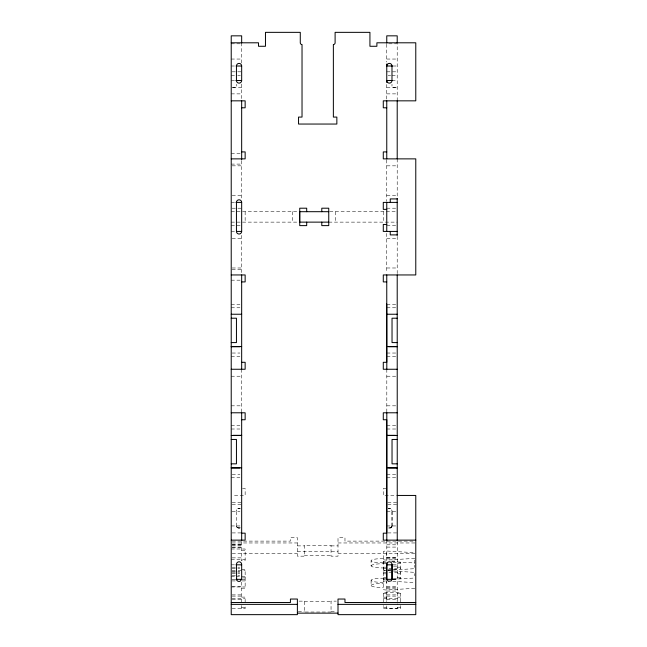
<?xml version="1.0" encoding="UTF-8"?>
<svg xmlns="http://www.w3.org/2000/svg" width="647" height="647" viewBox="0 0 647 647"><rect width="100%" height="100%" fill="white"/><g stroke="black" fill="none" stroke-linecap="round" stroke-linejoin="round"><path stroke-width="0.49" stroke-dasharray="3.23 2.43" d="M236.462 526.197L236.454 510.758M391.969 526.197L391.969 510.758M236.495 510.499L236.753 509.787M391.928 526.432L390.327 527.992L388.014 527.831L388.904 528.106M391.629 527.07L391.75 526.868A1.925 1.925 0 0 0 391.985 525.954L390.934 527.717M391.484 527.256L389.842 528.106M237.821 508.712L238.541 508.453M240.409 527.831L238.128 528.001L236.673 526.868A1.925 1.925 0 0 1 236.446 525.954L236.802 527.07M390.731 527.831L388.418 527.992M388.863 508.453L388.143 508.712A2.612 2.612 0 0 1 391.985 511.017M239.519 528.106L239.98 528.001L237.7 527.831M414.784 558.377L386.76 560.076A3.486 0.607 0 0 1 383.283 559.469M387.763 570.306L414.784 568.664L414.784 565.235M392.769 579.356L414.784 578.014M414.784 588.301L386.76 590.007A3.486 0.607 0 0 1 383.283 589.401L383.283 551.608A3.486 0.607 0 0 1 386.76 551.009L414.784 552.708M238.8 508.413L239.309 508.413M389.114 508.413L389.631 508.413M231.222 43.794L241.663 43.794M231.222 59.047L241.663 59.047M386.76 59.047L397.209 59.047M231.222 66.01L235.573 66.01M392.858 66.01L397.209 66.01M232.087 71.817L241.663 71.817M386.76 71.817L397.209 71.817M231.222 75.295L235.573 75.295M237.748 75.295L240.36 75.295M388.071 75.295L390.683 75.295M391.985 75.295L397.209 75.295M231.222 80.519L236.446 80.519M391.985 80.519L397.209 80.519M241.663 87.482L231.222 87.482L236.446 87.442L236.446 84.264M386.76 87.482L397.209 87.482L391.985 87.442L391.985 84.264M231.222 93.872L241.663 93.872M386.76 93.872L397.209 93.872M231.222 153.646L241.663 153.646M231.222 164.095L241.663 164.095M232.168 165.834L241.663 165.834M386.76 165.834L397.209 165.834M232.168 195.434L241.663 195.434M386.76 195.434L397.209 195.434M231.222 202.398L235.573 202.398M232.168 208.205L236.915 208.205M237.87 208.205L241.663 208.205M386.76 208.205L396.255 208.205M231.222 211.69L298.712 211.69M329.719 211.69L397.209 211.69M231.222 222.131L299.707 222.131M328.725 222.131L397.209 222.131M231.222 225.617L241.663 225.617M386.76 225.617L397.209 225.617M231.222 231.424L235.573 231.424M232.168 238.387L241.663 238.387M386.76 238.387L397.209 238.387M232.168 267.987L241.663 267.987M386.76 267.987L397.209 267.987M232.087 269.726L241.663 269.726M231.222 280.175L241.663 280.175M231.222 304.284L239.924 304.284M386.809 304.284L397.258 304.284M231.222 307.77L239.924 307.77M386.809 307.77L396.296 307.77M232.184 353.036L239.924 353.036M386.809 353.036L396.296 353.036M231.222 356.521L239.924 356.521M386.809 356.521L397.258 356.521M231.222 376.222L241.663 376.222M386.809 376.222L397.258 376.222M231.222 405.823L241.663 405.823M386.809 405.823L397.258 405.823M231.222 425.532L239.924 425.532M386.809 425.532L397.258 425.532M231.222 429.01L239.924 429.01M386.809 429.01L396.296 429.01M232.184 474.283L239.924 474.283M386.809 474.283L396.296 474.283M231.222 477.761L239.924 477.761M386.809 477.761L397.258 477.761M242.536 488.485L245.148 488.485L245.148 495.448L232.168 495.448M385.887 488.485L383.283 488.485L383.283 495.448L396.312 495.448M232.168 502.412L241.663 502.412M387.763 502.412L397.258 502.412M232.168 504.482L241.663 504.482M387.763 504.482L397.258 504.482M232.087 511.445L239.924 511.445M386.809 511.445L397.258 511.445M231.222 525.954L239.924 525.954M386.809 525.954L396.401 525.954M232.168 532.918L241.663 532.918M387.763 532.918L397.258 532.918M232.224 541.118L290.422 541.118L290.422 537.633L297.385 537.633L297.385 556.169L304.349 556.169L304.349 545.275L331.046 545.275L331.046 556.169L338.009 556.169L338.009 537.633L344.972 537.633L344.972 541.118L414.784 541.118M232.192 542.962L297.385 542.962M338.009 542.962L414.808 542.962M232.168 544.37L241.663 544.37M232.168 544.806L241.663 544.806M386.809 544.806L397.258 544.806M232.168 545.575L241.663 545.575M297.385 545.882L304.349 545.882M331.046 545.882L338.009 545.882M232.168 547.095L241.663 547.095M386.809 547.095L397.258 547.095M232.168 547.799L241.663 547.799M231.222 549.004L245.148 549.004L245.148 560.504L241.663 560.504M241.663 550.217L245.148 550.217M297.385 551.737L338.009 551.737M232.224 553.25L297.385 553.25M338.009 553.25L414.784 553.25M304.349 555.563L331.046 555.563M386.809 557.657L397.258 557.657M232.168 557.868L241.663 557.868M386.809 557.868L397.258 557.868M386.809 558.862L397.258 558.862M231.222 559.291L245.148 559.291M391.564 561.086L397.258 561.086M383.283 562.34L386.178 562.34M392.955 562.34L400.687 562.34L400.687 578.677L392.955 578.677M383.283 563.545L385.887 563.545M397.209 563.545L400.687 563.545M231.222 564.831L235.573 564.831M392.947 564.831L397.258 564.831M393.457 566.117L397.258 566.117M232.168 567.209L236.915 567.209M237.87 567.209L239.77 567.209M383.283 567.176L385.887 567.176M397.209 567.176L400.687 567.176M232.168 568.422L236.915 568.422M237.87 568.422L239.77 568.422M383.283 568.389L400.687 568.389M241.663 569.425L245.148 569.425L245.148 588.18L241.663 588.18M387.763 569.546L392.511 569.546M393.457 569.546L397.258 569.546M232.087 570.638L237.312 570.638M238.185 570.638L245.148 570.638M232.168 571.851L236.915 571.851M237.87 571.851L239.77 571.851M232.168 572.045L236.915 572.045M237.87 572.045L239.77 572.045M383.283 572.627L400.687 572.627M232.168 573.258L236.915 573.258M237.87 573.258L239.77 573.258M383.283 573.84L386.76 573.84M397.209 573.84L400.687 573.84M232.168 575.474L236.915 575.474M237.87 575.474L239.77 575.474M231.222 576.687L235.201 576.687M236.195 576.687L245.148 576.687M383.283 577.464L385.887 577.464M397.209 577.464L400.687 577.464M242.536 577.892L245.148 577.892M383.283 578.677L386.178 578.677M232.087 579.34L235.573 579.34M392.947 579.34L397.258 579.34M241.663 579.72L245.148 579.72M232.168 580.925L235.201 580.925M242.164 580.925L245.148 580.925M232.168 586.303L241.663 586.303M386.809 586.303L397.258 586.303M231.222 586.975L245.148 586.975M386.809 587.63L397.258 587.63M386.809 588.843L397.258 588.843M386.809 591.059L397.258 591.059M383.283 593.525L386.76 593.525L386.76 601.945M397.209 593.525L400.687 593.525M232.168 594.884L241.663 594.884M386.809 594.884L397.258 594.884M232.168 596.097L241.663 596.097M386.809 596.097L397.258 596.097M241.663 597.108L245.148 597.108L245.148 603.109M383.283 597.157L386.76 597.157M397.209 597.157L400.687 597.157M232.087 598.313L245.148 598.313M383.283 598.362L400.687 598.362M232.168 599.526L241.663 599.526M386.809 599.526L397.258 599.526M299.124 601.136L304.349 601.136L304.349 612.03L331.046 612.03L331.046 601.136L336.27 601.136M304.349 601.742L331.046 601.742M241.663 607.396L245.148 607.396M383.283 607.444L386.76 607.444L386.76 605.568L386.809 608.601L397.258 608.601L397.209 603.813M397.209 607.444L400.687 607.444M232.168 608.601L245.148 608.601L245.148 605.171M298.251 611.423L304.349 611.423M331.046 611.423L336.27 611.423M391.767 561.596L414.784 562.995M387.763 570.711L414.784 572.352L414.784 575.781M392.769 581.305L414.784 582.64M238.589 528.106L236.948 527.256M389.882 508.453L390.602 508.712M239.568 508.453L240.288 508.712A2.612 2.612 0 0 0 236.446 511.017M237.489 527.717L236.503 526.432M391.678 509.787L391.936 510.499M414.784 560.092L414.784 563.521M400.687 602.106L400.687 592.312L383.283 592.312L383.283 602.106M400.687 605.568L400.687 608.649L383.283 608.649L383.283 605.568M397.209 100.835L397.209 43.794L386.76 43.794L386.76 62.031M397.209 158.871L397.209 197.424M397.209 236.398L397.209 274.951M397.258 541.83L397.209 601.945M392.09 511.445L392.09 525.954M386.809 369.259L386.809 412.786M386.809 540.132L386.809 561.086M386.809 580.335L386.809 602.559M386.76 84.498L386.76 100.835M386.76 159.866L386.76 201.403M386.76 233.413L386.76 272.961M386.76 552.724L386.76 556.153M386.76 581.435L386.76 583.149M383.283 211.69L383.283 222.131M383.283 558.571A12.188 2.119 0 0 0 371.087 560.69L371.095 565.834A12.188 2.111 0 0 0 383.283 567.945M371.095 580.327L371.095 585.47A12.188 2.119 0 0 0 383.283 587.589M335.688 211.69L335.688 222.131M292.743 211.69L292.743 222.131M245.148 211.69L245.148 222.131M241.663 42.799L241.663 63.81M241.663 84.005L241.663 100.835M241.663 160.796L241.663 199.413M241.663 235.403L241.663 273.026M241.663 369.259L241.663 412.786M241.663 541.83L241.663 560.852M241.663 582.074L241.663 603.109M241.663 605.471L241.663 608.601M383.283 581.54A3.486 0.607 0 0 1 385.475 580.982M383.283 571.252A3.486 0.607 0 0 1 385.475 570.694M383.283 582.446A12.188 2.119 0 0 1 371.095 580.327A12.188 2.119 0 0 1 383.283 578.216M371.095 585.47A12.188 2.119 0 0 1 383.283 583.351M385.483 579.68A3.486 0.607 0 0 1 383.283 579.114M383.283 561.903A3.486 0.607 0 0 1 385.483 561.337M383.283 562.801A12.188 2.119 0 0 1 371.087 560.69M371.095 565.826A12.188 2.111 0 0 1 383.283 563.715M385.483 570.322A3.486 0.607 0 0 1 383.283 569.756"/><path stroke-width="0.97" d="M241.663 579.34L240.013 581.378L238.104 581.378L236.632 580.173L236.446 564.402A2.612 2.612 0 0 1 239.058 561.79A2.612 2.612 0 0 1 241.663 564.402L241.663 579.34L235.969 579.34M231.222 42.799L258.501 42.799L258.501 46.277L265.464 46.277L265.464 32.35L300.281 32.35L300.281 42.799A1.739 1.739 0 0 0 302.028 44.538L302.028 117.083L298.542 117.083L298.542 124.046L336.852 124.046L336.852 117.083L333.367 117.083L333.367 44.538A1.739 1.739 0 0 0 335.106 42.799L335.106 32.35L369.93 32.35L369.93 46.277L376.894 46.277L376.894 42.799L415.778 42.799L415.778 100.835L383.283 100.835L383.283 107.798L386.76 107.798M236.058 66.01L241.663 66.01L241.663 80.519A2.612 2.612 0 0 1 239.058 83.131A2.612 2.612 0 0 1 236.446 80.519L236.446 66.01A2.612 2.612 0 0 1 239.058 63.398A2.612 2.612 0 0 1 241.663 66.01M392.567 66.01L386.76 66.01A2.612 2.612 0 0 1 389.373 63.398A2.612 2.612 0 0 1 391.985 66.01L391.985 80.519A2.612 2.612 0 0 1 389.373 83.131A2.612 2.612 0 0 1 386.76 80.519L392.567 80.519M235.864 80.519L241.663 80.519M231.222 100.835L245.148 100.835L245.148 107.798L241.663 107.798M241.663 151.908L245.148 151.908L245.148 158.871L231.222 158.871M386.76 151.908L383.283 151.908L383.283 158.871L415.778 158.871L415.778 274.951L383.283 274.951L383.283 281.914L386.76 281.914M397.209 198.92L390.246 198.92L390.246 202.398M235.969 202.398L241.663 202.398L241.663 231.424A2.612 2.612 0 0 1 239.058 234.028A2.612 2.612 0 0 1 236.446 231.424L236.446 202.398A2.612 2.612 0 0 1 239.058 199.794A2.612 2.612 0 0 1 241.663 202.398M397.209 202.398L383.283 202.398L383.283 209.369L386.76 209.369M328.725 211.69L299.707 211.69L299.707 222.131L328.725 222.131M386.76 224.452L383.283 224.452L383.283 231.424L397.209 231.424M236.446 231.424L241.663 231.424M397.209 234.901L390.246 234.901L390.246 231.424M231.222 274.951L245.148 274.951L245.148 281.914L241.663 281.914M386.76 303.969L386.809 369.259M231.222 314.24L241.663 314.24M386.809 314.24L397.258 314.24M231.222 318.211L236.446 318.211L236.446 342.587L231.222 342.587M397.258 318.211L392.033 318.211L392.033 342.587L397.258 342.587M231.222 346.566L241.663 346.566M386.809 346.566L397.258 346.566M231.222 346.711L239.924 346.711M388.556 346.711L397.258 346.711M241.663 362.296L245.148 362.296L245.148 369.259L231.222 369.259M397.258 369.259L383.283 369.259L383.283 362.296L386.76 362.296L386.76 274.951M231.222 412.786L245.148 412.786L245.148 419.749L241.663 419.749M397.258 412.786L383.283 412.786L383.283 419.749L386.76 419.749L386.76 533.168L383.283 533.168L383.283 540.132L415.778 540.132M232.96 435.334L241.663 435.334M386.809 435.334L395.519 435.334M231.222 435.48L241.663 435.48M386.809 435.48L397.258 435.48M231.222 439.459L236.446 439.459L236.446 463.834L231.222 463.834M397.258 439.459L392.033 439.459L392.033 463.834L397.258 463.834M231.222 467.813L241.663 467.813M386.809 467.813L397.258 467.813M231.222 467.959L239.924 467.959M388.556 467.959L397.258 467.959M397.064 495.448L415.778 495.448L415.778 614.65L338.009 614.65L338.009 599.041L344.972 599.041L344.972 602.519L415.778 602.519M241.663 533.168L245.148 533.168L245.148 540.132L231.222 540.132M235.969 564.831L241.663 564.831M386.809 564.831L392.511 564.831M392.511 579.34L386.809 579.34L386.76 564.402A2.612 2.612 0 0 1 389.373 561.79A2.612 2.612 0 0 1 391.985 564.402L391.985 579.34L391.209 580.909L388.418 581.378L386.76 579.34L386.809 562.841M231.222 602.519L290.422 602.519L290.422 599.041L297.385 599.041L297.385 614.65L231.222 614.65L231.222 35.836L241.663 35.836L241.663 43.05M231.222 604.363L297.385 604.363M338.009 604.363L415.778 604.363M297.385 613.138L338.009 613.138M397.209 43.05L397.209 35.836L386.76 35.836L386.76 43.05M397.209 100.835L397.209 158.871M397.209 198.419L397.209 235.403M397.209 274.951L397.258 540.843M392.09 564.831L392.09 579.34M386.809 412.786L386.809 540.843M386.76 64.021L386.76 82.509M386.76 100.835L386.76 158.871M386.76 202.398L386.76 231.424M321.785 211.69L321.785 208.205L328.749 208.205L328.749 225.617L321.785 225.617L321.785 222.131M306.694 211.69L306.694 208.205L299.731 208.205L299.731 225.617L306.694 225.617L306.694 222.131M241.663 100.835L241.663 159.825M241.663 274.951L241.663 369.259M241.663 412.786L241.663 540.843"/></g></svg>
